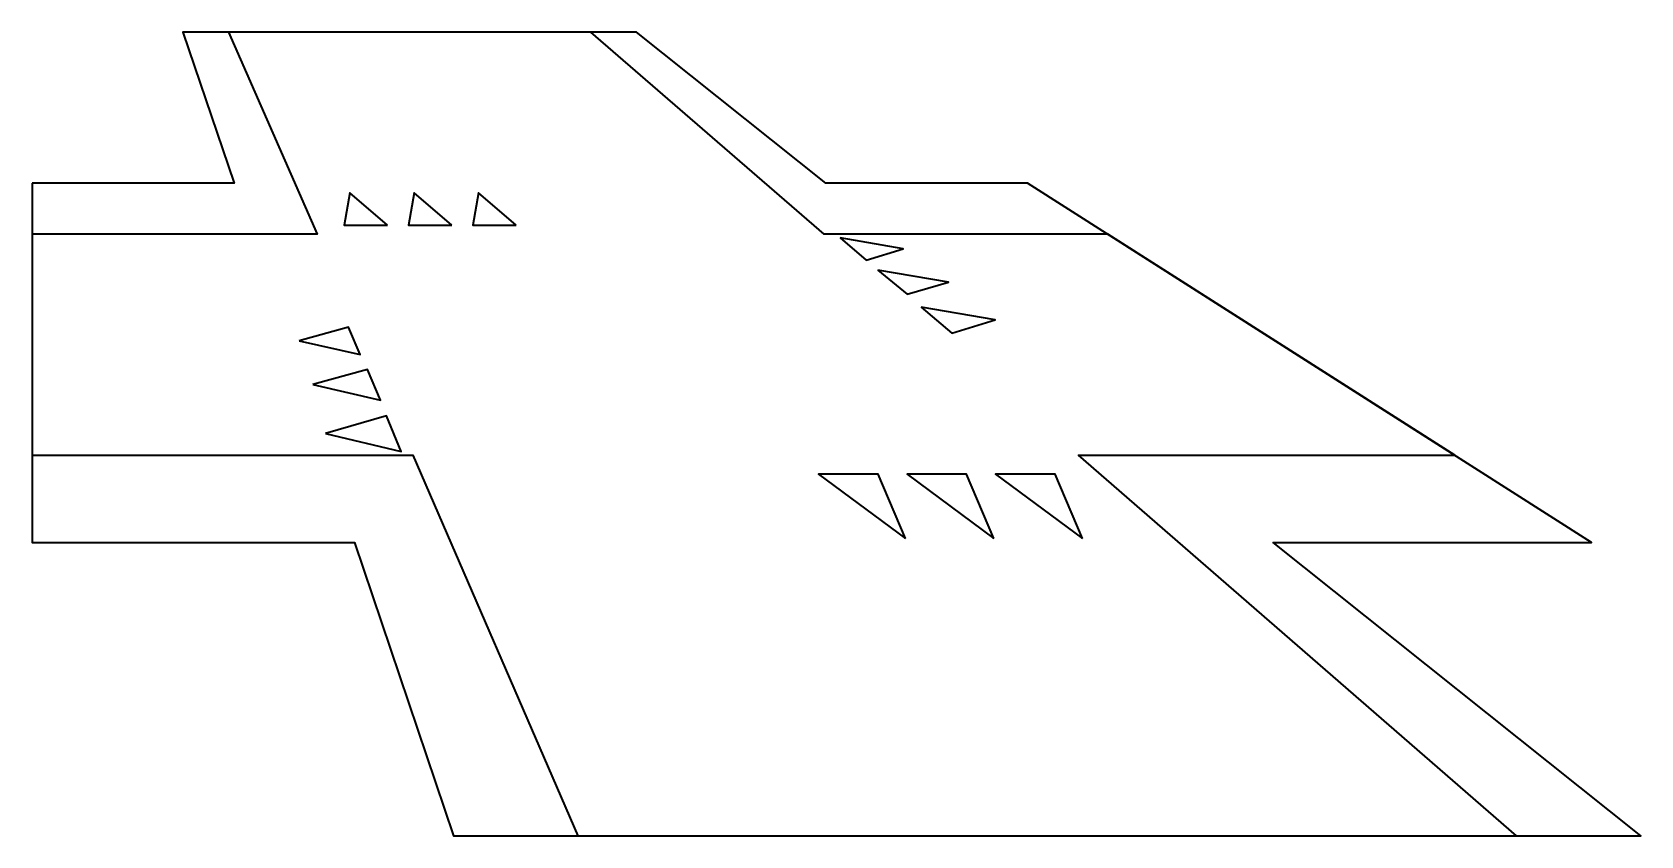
# Model space of a CAD drawing. Header units: centimetres. Extents: x -50 to 50, y -25 to 25.
import ezdxf

# ---------------------------------------------------------------- set-up
doc = ezdxf.new("R2010")
doc.units = ezdxf.units.CM
doc.header["$MEASUREMENT"] = 0
doc.layers.add('Ebene 1', color=7, linetype='Continuous')

msp = doc.modelspace()

# ---------------------------------------------------------------- linework, layer by layer
at = {"layer": 'Ebene 1', "color": 252}
msp.add_open_spline([(-15.26903, 24.99989), (-15.26903, 24.99989), (-0.76895, 12.42993), (-0.76895, 12.42993), (-0.76895, 12.42993), (-0.76895, 12.42993), (16.86056, 12.42993), (16.86056, 12.42993), (16.86056, 12.42993), (16.86056, 12.42993), (38.43327, -1.32502), (38.43327, -1.32502), (38.43327, -1.32502), (38.43327, -1.32502), (15.03641, -1.32502), (15.03641, -1.32502), (15.03641, -1.32502), (15.03641, -1.32502), (42.26564, -24.9999), (42.26564, -24.9999), (42.26564, -24.9999), (42.26564, -24.9999), (-16.07169, -24.9999), (-16.07169, -24.9999), (-16.07169, -24.9999), (-16.07169, -24.9999), (-26.34285, -1.32502), (-26.34285, -1.32502), (-26.34285, -1.32502), (-26.34285, -1.32502), (-49.99977, -1.32502), (-49.99977, -1.32502), (-49.99977, -1.32502), (-49.99977, -1.32502), (-49.99977, 12.42993), (-49.99977, 12.42993), (-49.99977, 12.42993), (-49.99977, 12.42993), (-32.28866, 12.42993), (-32.28866, 12.42993), (-32.28866, 12.42993), (-32.28866, 12.42993), (-37.78638, 24.99989), (-37.78638, 24.99989), (-37.78638, 24.99989), (-37.78638, 24.99989), (-15.26903, 24.99989), (-15.26903, 24.99989)], degree=3, knots=[0, 0, 0, 0, 0.07692308, 0.07692308, 0.07692308, 0.07692308, 0.15384615, 0.15384615, 0.15384615, 0.15384615, 0.23076923, 0.23076923, 0.23076923, 0.23076923, 0.30769231, 0.30769231, 0.30769231, 0.30769231, 0.38461538, 0.38461538, 0.38461538, 0.38461538, 0.46153846, 0.46153846, 0.46153846, 0.46153846, 0.53846154, 0.53846154, 0.53846154, 0.53846154, 0.61538462, 0.61538462, 0.61538462, 0.61538462, 0.69230769, 0.69230769, 0.69230769, 0.69230769, 0.76923077, 0.76923077, 0.76923077, 0.76923077, 0.84615385, 0.84615385, 0.84615385, 0.84615385, 1, 1, 1, 1], dxfattribs=at)
at = {"layer": 'Ebene 1', "color": 250, "lineweight": 35}
for points, knots in [([(-15.26903, 24.99989), (-15.26903, 24.99989), (-0.76895, 12.42993), (-0.76895, 12.42993), (-0.76895, 12.42993), (-0.76895, 12.42993), (16.86056, 12.42993), (16.86056, 12.42993), (16.86056, 12.42993), (16.86056, 12.42993), (38.43327, -1.32502), (38.43327, -1.32502), (38.43327, -1.32502), (38.43327, -1.32502), (15.03641, -1.32502), (15.03641, -1.32502), (15.03641, -1.32502), (15.03641, -1.32502), (42.26564, -24.9999), (42.26564, -24.9999), (42.26564, -24.9999), (42.26564, -24.9999), (-16.07169, -24.9999), (-16.07169, -24.9999), (-16.07169, -24.9999), (-16.07169, -24.9999), (-26.34285, -1.32502), (-26.34285, -1.32502), (-26.34285, -1.32502), (-26.34285, -1.32502), (-49.99977, -1.32502), (-49.99977, -1.32502), (-49.99977, -1.32502), (-49.99977, -1.32502), (-49.99977, 12.42993), (-49.99977, 12.42993), (-49.99977, 12.42993), (-49.99977, 12.42993), (-32.28866, 12.42993), (-32.28866, 12.42993), (-32.28866, 12.42993), (-32.28866, 12.42993), (-37.78638, 24.99989), (-37.78638, 24.99989), (-37.78638, 24.99989), (-37.78638, 24.99989), (-15.26903, 24.99989), (-15.26903, 24.99989)], [0, 0, 0, 0, 0.07692308, 0.07692308, 0.07692308, 0.07692308, 0.15384615, 0.15384615, 0.15384615, 0.15384615, 0.23076923, 0.23076923, 0.23076923, 0.23076923, 0.30769231, 0.30769231, 0.30769231, 0.30769231, 0.38461538, 0.38461538, 0.38461538, 0.38461538, 0.46153846, 0.46153846, 0.46153846, 0.46153846, 0.53846154, 0.53846154, 0.53846154, 0.53846154, 0.61538462, 0.61538462, 0.61538462, 0.61538462, 0.69230769, 0.69230769, 0.69230769, 0.69230769, 0.76923077, 0.76923077, 0.76923077, 0.76923077, 0.84615385, 0.84615385, 0.84615385, 0.84615385, 1, 1, 1, 1]), ([(-49.99977, 15.59989), (-49.99977, 15.59989), (-37.44872, 15.59989), (-37.44872, 15.59989), (-37.44872, 15.59989), (-37.44872, 15.59989), (-40.63848, 24.99982), (-40.63848, 24.99982), (-40.63848, 24.99982), (-40.63848, 24.99982), (-12.42606, 24.99982), (-12.42606, 24.99982), (-12.42606, 24.99982), (-12.42606, 24.99982), (-0.67321, 15.59989), (-0.67321, 15.59989), (-0.67321, 15.59989), (-0.67321, 15.59989), (11.88216, 15.59989), (11.88216, 15.59989), (11.88216, 15.59989), (11.88216, 15.59989), (46.93823, -6.74767), (46.93823, -6.74767), (46.93823, -6.74767), (46.93823, -6.74767), (27.13644, -6.74767), (27.13644, -6.74767), (27.13644, -6.74767), (27.13644, -6.74767), (49.99976, -24.9999), (49.99976, -24.9999), (49.99976, -24.9999), (49.99976, -24.9999), (-23.81813, -24.9999), (-23.81813, -24.9999), (-23.81813, -24.9999), (-23.81813, -24.9999), (-29.95563, -6.74767), (-29.95563, -6.74767), (-29.95563, -6.74767), (-29.95563, -6.74767), (-49.99977, -6.74767), (-49.99977, -6.74767), (-49.99977, -6.74767), (-49.99977, -6.74767), (-49.99977, 15.59989), (-49.99977, 15.59989)], [0, 0, 0, 0, 0.07692308, 0.07692308, 0.07692308, 0.07692308, 0.15384615, 0.15384615, 0.15384615, 0.15384615, 0.23076923, 0.23076923, 0.23076923, 0.23076923, 0.30769231, 0.30769231, 0.30769231, 0.30769231, 0.38461538, 0.38461538, 0.38461538, 0.38461538, 0.46153846, 0.46153846, 0.46153846, 0.46153846, 0.53846154, 0.53846154, 0.53846154, 0.53846154, 0.61538462, 0.61538462, 0.61538462, 0.61538462, 0.69230769, 0.69230769, 0.69230769, 0.69230769, 0.76923077, 0.76923077, 0.76923077, 0.76923077, 0.84615385, 0.84615385, 0.84615385, 0.84615385, 1, 1, 1, 1]), ([(-27.90992, 13), (-27.90992, 13), (-30.60991, 13), (-30.60991, 13), (-30.60991, 13), (-30.60991, 13), (-30.2499, 14.9999), (-30.2499, 14.9999), (-30.2499, 14.9999), (-30.2499, 14.9999), (-27.90992, 13), (-27.90992, 13)], [0, 0, 0, 0, 0.25, 0.25, 0.25, 0.25, 0.5, 0.5, 0.5, 0.5, 1, 1, 1, 1]), ([(-23.90995, 13), (-23.90995, 13), (-26.60994, 13), (-26.60994, 13), (-26.60994, 13), (-26.60994, 13), (-26.24993, 14.9999), (-26.24993, 14.9999), (-26.24993, 14.9999), (-26.24993, 14.9999), (-23.90995, 13), (-23.90995, 13)], [0, 0, 0, 0, 0.25, 0.25, 0.25, 0.25, 0.5, 0.5, 0.5, 0.5, 1, 1, 1, 1]), ([(-19.90994, 13), (-19.90994, 13), (-22.60993, 13), (-22.60993, 13), (-22.60993, 13), (-22.60993, 13), (-22.24995, 14.9999), (-22.24995, 14.9999), (-22.24995, 14.9999), (-22.24995, 14.9999), (-19.90994, 13), (-19.90994, 13)], [0, 0, 0, 0, 0.25, 0.25, 0.25, 0.25, 0.5, 0.5, 0.5, 0.5, 1, 1, 1, 1]), ([(0.23744, 12.21013), (0.23744, 12.21013), (4.1374, 11.5201), (4.1374, 11.5201), (4.1374, 11.5201), (4.1374, 11.5201), (1.84928, 10.80996), (1.84928, 10.80996), (1.84928, 10.80996), (1.84928, 10.80996), (0.23744, 12.21013), (0.23744, 12.21013)], [0, 0, 0, 0, 0.25, 0.25, 0.25, 0.25, 0.5, 0.5, 0.5, 0.5, 1, 1, 1, 1]), ([(2.5686, 10.19986), (2.5686, 10.19986), (6.96844, 9.44986), (6.96844, 9.44986), (6.96844, 9.44986), (6.96844, 9.44986), (4.38717, 8.69989), (4.38717, 8.69989), (4.38717, 8.69989), (4.38717, 8.69989), (2.5686, 10.19986), (2.5686, 10.19986)], [0, 0, 0, 0, 0.25, 0.25, 0.25, 0.25, 0.5, 0.5, 0.5, 0.5, 1, 1, 1, 1]), ([(5.2657, 7.9), (5.2657, 7.9), (9.8657, 7.10004), (9.8657, 7.10004), (9.8657, 7.10004), (9.8657, 7.10004), (7.16671, 6.28002), (7.16671, 6.28002), (7.16671, 6.28002), (7.16671, 6.28002), (5.2657, 7.9), (5.2657, 7.9)], [0, 0, 0, 0, 0.25, 0.25, 0.25, 0.25, 0.5, 0.5, 0.5, 0.5, 1, 1, 1, 1]), ([(-33.40461, 5.79959), (-33.40461, 5.79959), (-30.33855, 6.63987), (-30.33855, 6.63987), (-30.33855, 6.63987), (-30.33855, 6.63987), (-29.60463, 4.93991), (-29.60463, 4.93991), (-29.60463, 4.93991), (-29.60463, 4.93991), (-33.40461, 5.79959), (-33.40461, 5.79959)], [0, 0, 0, 0, 0.25, 0.25, 0.25, 0.25, 0.5, 0.5, 0.5, 0.5, 1, 1, 1, 1]), ([(-32.55029, 3.07576), (-32.55029, 3.07576), (-29.16147, 4.01489), (-29.16147, 4.01489), (-29.16147, 4.01489), (-29.16147, 4.01489), (-28.35029, 2.1149), (-28.35029, 2.1149), (-28.35029, 2.1149), (-28.35029, 2.1149), (-32.55029, 3.07576), (-32.55029, 3.07576)], [0, 0, 0, 0, 0.25, 0.25, 0.25, 0.25, 0.5, 0.5, 0.5, 0.5, 1, 1, 1, 1]), ([(-31.76137, 0.03263), (-31.76137, 0.03263), (-27.96912, 1.11993), (-27.96912, 1.11993), (-27.96912, 1.11993), (-27.96912, 1.11993), (-27.06139, -1.08007), (-27.06139, -1.08007), (-27.06139, -1.08007), (-27.06139, -1.08007), (-31.76137, 0.03263), (-31.76137, 0.03263)], [0, 0, 0, 0, 0.25, 0.25, 0.25, 0.25, 0.5, 0.5, 0.5, 0.5, 1, 1, 1, 1]), ([(4.28662, -6.50004), (4.28662, -6.50004), (-1.11335, -2.50007), (-1.11335, -2.50007), (-1.11335, -2.50007), (-1.11335, -2.50007), (2.58835, -2.50007), (2.58835, -2.50007), (2.58835, -2.50007), (2.58835, -2.50007), (4.28662, -6.50004), (4.28662, -6.50004)], [0, 0, 0, 0, 0.25, 0.25, 0.25, 0.25, 0.5, 0.5, 0.5, 0.5, 1, 1, 1, 1]), ([(9.78692, -6.49995), (9.78692, -6.49995), (4.38687, -2.49996), (4.38687, -2.49996), (4.38687, -2.49996), (4.38687, -2.49996), (8.08846, -2.49996), (8.08846, -2.49996), (8.08846, -2.49996), (8.08846, -2.49996), (9.78692, -6.49995), (9.78692, -6.49995)], [0, 0, 0, 0, 0.25, 0.25, 0.25, 0.25, 0.5, 0.5, 0.5, 0.5, 1, 1, 1, 1]), ([(15.28649, -6.50007), (15.28649, -6.50007), (9.8863, -2.50009), (9.8863, -2.50009), (9.8863, -2.50009), (9.8863, -2.50009), (13.58823, -2.50009), (13.58823, -2.50009), (13.58823, -2.50009), (13.58823, -2.50009), (15.28649, -6.50007), (15.28649, -6.50007)], [0, 0, 0, 0, 0.25, 0.25, 0.25, 0.25, 0.5, 0.5, 0.5, 0.5, 1, 1, 1, 1])]:
    msp.add_open_spline(points, degree=3, knots=knots, dxfattribs=at)
at = {"layer": 'Ebene 1', "color": 7}
for points, knots in [([(-49.99977, 15.59989), (-49.99977, 15.59989), (-37.44872, 15.59989), (-37.44872, 15.59989), (-37.44872, 15.59989), (-37.44872, 15.59989), (-40.63848, 24.99982), (-40.63848, 24.99982), (-40.63848, 24.99982), (-40.63848, 24.99982), (-12.42606, 24.99982), (-12.42606, 24.99982), (-12.42606, 24.99982), (-12.42606, 24.99982), (-0.67321, 15.59989), (-0.67321, 15.59989), (-0.67321, 15.59989), (-0.67321, 15.59989), (11.88216, 15.59989), (11.88216, 15.59989), (11.88216, 15.59989), (11.88216, 15.59989), (46.93823, -6.74767), (46.93823, -6.74767), (46.93823, -6.74767), (46.93823, -6.74767), (27.13644, -6.74767), (27.13644, -6.74767), (27.13644, -6.74767), (27.13644, -6.74767), (49.99976, -24.9999), (49.99976, -24.9999), (49.99976, -24.9999), (49.99976, -24.9999), (-23.81813, -24.9999), (-23.81813, -24.9999), (-23.81813, -24.9999), (-23.81813, -24.9999), (-29.95563, -6.74767), (-29.95563, -6.74767), (-29.95563, -6.74767), (-29.95563, -6.74767), (-49.99977, -6.74767), (-49.99977, -6.74767), (-49.99977, -6.74767), (-49.99977, -6.74767), (-49.99977, 15.59989), (-49.99977, 15.59989)], [0, 0, 0, 0, 0.07692308, 0.07692308, 0.07692308, 0.07692308, 0.15384615, 0.15384615, 0.15384615, 0.15384615, 0.23076923, 0.23076923, 0.23076923, 0.23076923, 0.30769231, 0.30769231, 0.30769231, 0.30769231, 0.38461538, 0.38461538, 0.38461538, 0.38461538, 0.46153846, 0.46153846, 0.46153846, 0.46153846, 0.53846154, 0.53846154, 0.53846154, 0.53846154, 0.61538462, 0.61538462, 0.61538462, 0.61538462, 0.69230769, 0.69230769, 0.69230769, 0.69230769, 0.76923077, 0.76923077, 0.76923077, 0.76923077, 0.84615385, 0.84615385, 0.84615385, 0.84615385, 1, 1, 1, 1]), ([(-27.90992, 13), (-27.90992, 13), (-30.60991, 13), (-30.60991, 13), (-30.60991, 13), (-30.60991, 13), (-30.2499, 14.9999), (-30.2499, 14.9999), (-30.2499, 14.9999), (-30.2499, 14.9999), (-27.90992, 13), (-27.90992, 13)], [0, 0, 0, 0, 0.25, 0.25, 0.25, 0.25, 0.5, 0.5, 0.5, 0.5, 1, 1, 1, 1]), ([(-23.90995, 13), (-23.90995, 13), (-26.60994, 13), (-26.60994, 13), (-26.60994, 13), (-26.60994, 13), (-26.24993, 14.9999), (-26.24993, 14.9999), (-26.24993, 14.9999), (-26.24993, 14.9999), (-23.90995, 13), (-23.90995, 13)], [0, 0, 0, 0, 0.25, 0.25, 0.25, 0.25, 0.5, 0.5, 0.5, 0.5, 1, 1, 1, 1]), ([(-19.90994, 13), (-19.90994, 13), (-22.60993, 13), (-22.60993, 13), (-22.60993, 13), (-22.60993, 13), (-22.24995, 14.9999), (-22.24995, 14.9999), (-22.24995, 14.9999), (-22.24995, 14.9999), (-19.90994, 13), (-19.90994, 13)], [0, 0, 0, 0, 0.25, 0.25, 0.25, 0.25, 0.5, 0.5, 0.5, 0.5, 1, 1, 1, 1]), ([(0.23744, 12.21013), (0.23744, 12.21013), (4.1374, 11.5201), (4.1374, 11.5201), (4.1374, 11.5201), (4.1374, 11.5201), (1.84928, 10.80996), (1.84928, 10.80996), (1.84928, 10.80996), (1.84928, 10.80996), (0.23744, 12.21013), (0.23744, 12.21013)], [0, 0, 0, 0, 0.25, 0.25, 0.25, 0.25, 0.5, 0.5, 0.5, 0.5, 1, 1, 1, 1]), ([(2.5686, 10.19986), (2.5686, 10.19986), (6.96844, 9.44986), (6.96844, 9.44986), (6.96844, 9.44986), (6.96844, 9.44986), (4.38717, 8.69989), (4.38717, 8.69989), (4.38717, 8.69989), (4.38717, 8.69989), (2.5686, 10.19986), (2.5686, 10.19986)], [0, 0, 0, 0, 0.25, 0.25, 0.25, 0.25, 0.5, 0.5, 0.5, 0.5, 1, 1, 1, 1]), ([(5.2657, 7.9), (5.2657, 7.9), (9.8657, 7.10004), (9.8657, 7.10004), (9.8657, 7.10004), (9.8657, 7.10004), (7.16671, 6.28002), (7.16671, 6.28002), (7.16671, 6.28002), (7.16671, 6.28002), (5.2657, 7.9), (5.2657, 7.9)], [0, 0, 0, 0, 0.25, 0.25, 0.25, 0.25, 0.5, 0.5, 0.5, 0.5, 1, 1, 1, 1]), ([(-33.40461, 5.79959), (-33.40461, 5.79959), (-30.33855, 6.63987), (-30.33855, 6.63987), (-30.33855, 6.63987), (-30.33855, 6.63987), (-29.60463, 4.93991), (-29.60463, 4.93991), (-29.60463, 4.93991), (-29.60463, 4.93991), (-33.40461, 5.79959), (-33.40461, 5.79959)], [0, 0, 0, 0, 0.25, 0.25, 0.25, 0.25, 0.5, 0.5, 0.5, 0.5, 1, 1, 1, 1]), ([(-32.55029, 3.07576), (-32.55029, 3.07576), (-29.16147, 4.01489), (-29.16147, 4.01489), (-29.16147, 4.01489), (-29.16147, 4.01489), (-28.35029, 2.1149), (-28.35029, 2.1149), (-28.35029, 2.1149), (-28.35029, 2.1149), (-32.55029, 3.07576), (-32.55029, 3.07576)], [0, 0, 0, 0, 0.25, 0.25, 0.25, 0.25, 0.5, 0.5, 0.5, 0.5, 1, 1, 1, 1]), ([(-31.76137, 0.03263), (-31.76137, 0.03263), (-27.96912, 1.11993), (-27.96912, 1.11993), (-27.96912, 1.11993), (-27.96912, 1.11993), (-27.06139, -1.08007), (-27.06139, -1.08007), (-27.06139, -1.08007), (-27.06139, -1.08007), (-31.76137, 0.03263), (-31.76137, 0.03263)], [0, 0, 0, 0, 0.25, 0.25, 0.25, 0.25, 0.5, 0.5, 0.5, 0.5, 1, 1, 1, 1]), ([(4.28662, -6.50004), (4.28662, -6.50004), (-1.11335, -2.50007), (-1.11335, -2.50007), (-1.11335, -2.50007), (-1.11335, -2.50007), (2.58835, -2.50007), (2.58835, -2.50007), (2.58835, -2.50007), (2.58835, -2.50007), (4.28662, -6.50004), (4.28662, -6.50004)], [0, 0, 0, 0, 0.25, 0.25, 0.25, 0.25, 0.5, 0.5, 0.5, 0.5, 1, 1, 1, 1]), ([(9.78692, -6.49995), (9.78692, -6.49995), (4.38687, -2.49996), (4.38687, -2.49996), (4.38687, -2.49996), (4.38687, -2.49996), (8.08846, -2.49996), (8.08846, -2.49996), (8.08846, -2.49996), (8.08846, -2.49996), (9.78692, -6.49995), (9.78692, -6.49995)], [0, 0, 0, 0, 0.25, 0.25, 0.25, 0.25, 0.5, 0.5, 0.5, 0.5, 1, 1, 1, 1]), ([(15.28649, -6.50007), (15.28649, -6.50007), (9.8863, -2.50009), (9.8863, -2.50009), (9.8863, -2.50009), (9.8863, -2.50009), (13.58823, -2.50009), (13.58823, -2.50009), (13.58823, -2.50009), (13.58823, -2.50009), (15.28649, -6.50007), (15.28649, -6.50007)], [0, 0, 0, 0, 0.25, 0.25, 0.25, 0.25, 0.5, 0.5, 0.5, 0.5, 1, 1, 1, 1])]:
    msp.add_open_spline(points, degree=3, knots=knots, dxfattribs=at)

doc.saveas('drawing.dxf')
